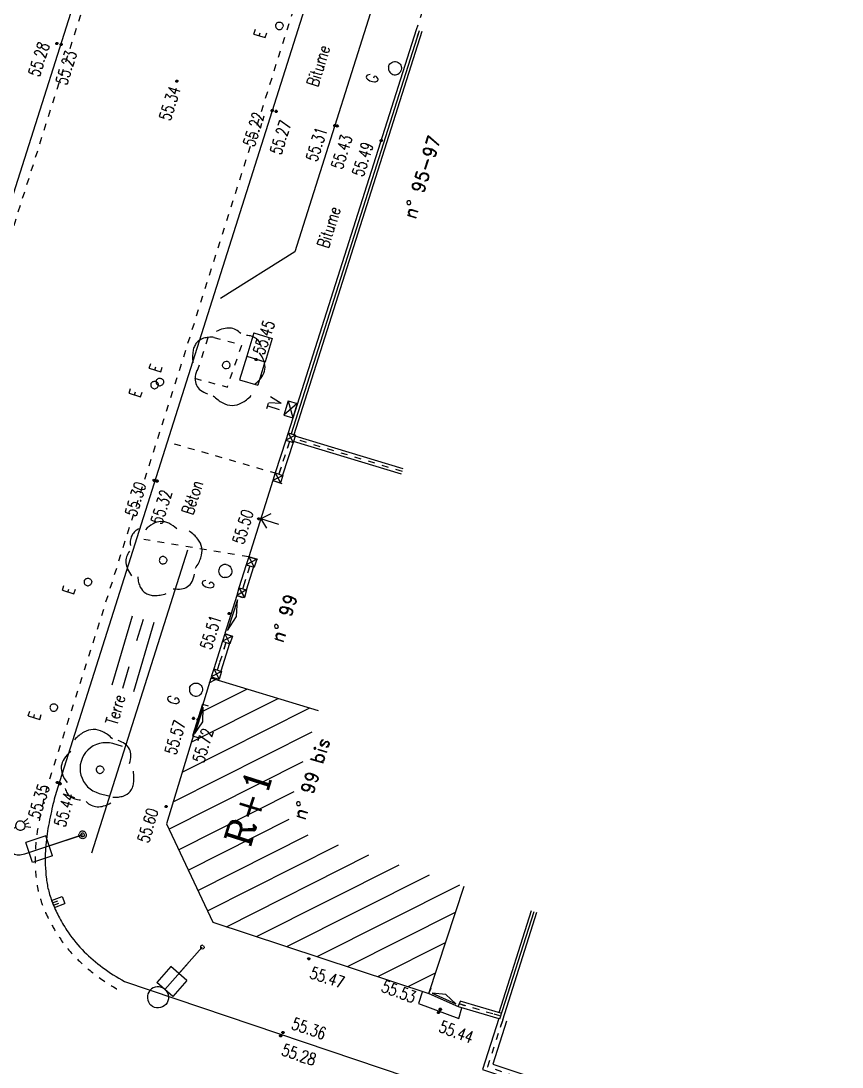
# Model space of a CAD drawing. Extents: x 661843 to 662062, y 6866352 to 6866909.
# Drawn here: x 661920.9 to 661942.74, y 6866546.92 to 6866574.75 of the extents above; entities that cross this region are included whole.
import ezdxf
from ezdxf.enums import TextEntityAlignment as Align

# ---------------------------------------------------------------- set-up
doc = ezdxf.new("R2010")
doc.units = 0
for name, pattern in [('CONTINU', [0]), ('JSI_TCO', [1, 0.5, 0.5]), ('JSI_TCO2', [1, 0.5, 0.5]), ('JSI_TIC', [0.2, 0.08, 0.01, -0.1, 0.01])]:
    doc.linetypes.add(name, pattern=pattern)
doc.layers.get('0').update_dxf_attribs({"linetype": 'CONTINUOUS'})
for name, color, linetype in [('ALTI', 140, 'CONTINUOUS'), ('BATI', 6, 'CONTINUOUS'), ('BORDURE', 7, 'CONTINU'), ('HACHURE', 7, 'CONTINUOUS'), ('LIMITE', 7, 'CONTINUOUS'), ('OBJDIVERS', 104, 'CONTINUOUS'), ('OBJEAU', 4, 'CONTINUOUS'), ('OBJEP', 220, 'CONTINUOUS'), ('OBJGAZ', 30, 'CONTINUOUS'), ('SIGNAL', 6, 'CONTINUOUS'), ('TEXTE', 7, 'CONTINUOUS'), ('VEGETATION', 3, 'CONTINUOUS'), ('VOIRIE', 7, 'CONTINUOUS')]:
    doc.layers.add(name, color=color, linetype=linetype)
doc.styles.add('5-2', font='romand.shx', dxfattribs={"height": 0.35})
doc.styles.add('7-2', font='romanc.shx', dxfattribs={"height": 0.7})
doc.styles.get("Standard").update_dxf_attribs({"font": 'romans.shx'})
doc.linetypes.add('JSI_HAIED', pattern='A,0.48,0.06,-0.1,[138,jsi_form.shx,S=0.05,R=0,X=-0.1,Y=0],0.06', length=0.7)
doc.linetypes.add('JSI_HAIEG', pattern='A,0.48,0.06,-0.1,[137,jsi_form.shx,S=0.05,R=0,X=-0.1,Y=0],0.06', length=0.7)
doc.linetypes.add('JSI_MUD', pattern='A,0.0001,[130,jsi_form.shx,S=0.5,R=0,X=0.875,Y=0],-0.75', length=0.7501)
doc.linetypes.add('JSI_MUG', pattern='A,0.0001,[130,jsi_form.shx,S=0.5,R=0,X=-0.125,Y=0],-0.75', length=0.7501)
doc.linetypes.add('JSI_MUR', pattern='A,1e-06,-0.5,[130,jsi_form.shx,S=0.7,R=315,X=0.05,Y=0],-0.5', length=1.000001)

# ---------------------------------------------------------------- blocks, each defined once
blk = doc.blocks.new('$B_200')
at = {"color": 0, "linetype": 'BYBLOCK', "flags": 128}
for points in [[(0, -0.5, -0.414214), (-0.5, 0, -0.414214), (0, 0.5)], [(0, -0.5, 0.414214), (0.5, 0, 0.414214), (0, 0.5)]]:
    blk.add_lwpolyline(points, format="xyb", dxfattribs=at)
blk = doc.blocks.new('$B_220')
at = {"color": 0, "linetype": 'BYBLOCK', "flags": 128}
for points in [[(0.297, 0.272, 0.039633), (0.273, 0.344, 0.053426), (0.241, 0.401, 0.147584), (0.154, 0.47, 0.071882), (0.099, 0.483, 0.058066), (0.036, 0.48, 0.043501), (-0.035, 0.463, 0.032041), (-0.113, 0.431)], [(-0.195, 0.351, 0.077685), (-0.303, 0.336, 0.115926), (-0.379, 0.292, 0.119307), (-0.426, 0.217, 0.082378), (-0.441, 0.113)], [(0.461, -0.046, 0.087593), (0.487, 0.033, 0.096392), (0.482, 0.113, 0.080457), (0.446, 0.192, 0.056881), (0.379, 0.272)], [(-0.441, 0.033, 0.03619), (-0.474, -0.044, 0.046233), (-0.492, -0.116, 0.121403), (-0.482, -0.245, 0.119181), (-0.41, -0.354, 0.044648), (-0.351, -0.401, 0.034835), (-0.277, -0.443)], [(0.379, -0.364, 0.076898), (0.431, -0.319, 0.090424), (0.461, -0.265, 0.083207), (0.472, -0.2, 0.062964), (0.461, -0.126)], [(-0.113, -0.443, 0.078382), (0.005, -0.498, 0.113914), (0.113, -0.503, 0.115194), (0.21, -0.458, 0.080222), (0.297, -0.364)]]:
    blk.add_lwpolyline(points, format="xyb", dxfattribs=at)
blk = doc.blocks.new('$B_105')
at = {"color": 0, "linetype": 'BYBLOCK', "flags": 128}
for points in [[(-0.1875, 0.625), (-0.1875, 1)], [(-0.1875, 1), (0.1875, 1)], [(0.1875, 0.625), (0.1875, 1)], [(-0.1875, 0.625), (0.1875, 0.625)], [(0, 0.625), (0, 0)]]:
    blk.add_lwpolyline(points, dxfattribs=at)
blk = doc.blocks.new('$B_100')
at = {"color": 0, "linetype": 'BYBLOCK', "flags": 128}
for points in [[(0, 0.625, -0.4142136), (-0.1875, 0.8125, -0.4142136), (0, 1)], [(0, 0.625, 0.4142136), (0.1875, 0.8125, 0.4142136), (0, 1)]]:
    blk.add_lwpolyline(points, format="xyb", dxfattribs=at)
blk.add_lwpolyline([(0, 0.625), (0, 0)], dxfattribs=at)
blk = doc.blocks.new('$B_130')
at = {"color": 0, "linetype": 'BYBLOCK', "flags": 128}
for points in [[(0, 0), (0, 0.812, -0.08), (0.012, 0.895, -0.117647), (0.047, 0.953, -0.117647), (0.105, 0.988, -0.08), (0.188, 1, -0.08), (0.27, 0.988, -0.117647), (0.328, 0.953, -0.117647), (0.363, 0.895, -0.08), (0.375, 0.812)], [(0.375, 0.688, -0.414214), (0.312, 0.75, -0.414214), (0.375, 0.812)], [(0.375, 0.688, 0.414214), (0.438, 0.75, 0.414214), (0.375, 0.812)]]:
    blk.add_lwpolyline(points, format="xyb", dxfattribs=at)
for points in [[(0.344, 0.688), (0.312, 0.625)], [(0.375, 0.688), (0.375, 0.625)], [(0.406, 0.688), (0.438, 0.625)]]:
    blk.add_lwpolyline(points, dxfattribs=at)
blk = doc.blocks.new('$B_021')
at = {"color": 0, "linetype": 'BYBLOCK', "flags": 128}
for points in [[(0, 0), (0, 1)], [(0, 1), (1, 1)], [(1, 0), (1, 1)], [(0, 0), (1, 0)], [(0.344, 0), (0.344, 0.5)], [(0.656, 0), (0.656, 0.5)]]:
    blk.add_lwpolyline(points, dxfattribs=at)
blk = doc.blocks.new('$B_001')
at = {"color": 0, "linetype": 'BYBLOCK', "flags": 128}
for points in [[(0, 0), (0, 1)], [(0, 1), (1, 1)], [(1, 0), (1, 1)], [(0, 0), (1, 0)]]:
    blk.add_lwpolyline(points, dxfattribs=at)
blk = doc.blocks.new('$B_030')
at = {"color": 0, "linetype": 'BYBLOCK', "flags": 128}
for points in [[(0, 0), (0, 1)], [(0, 1), (1, 1)], [(0, 1), (1, 0)], [(0, 0), (1, 1)], [(1, 0), (1, 1)], [(0, 0), (1, 0)]]:
    blk.add_lwpolyline(points, dxfattribs=at)
blk = doc.blocks.new('$B_028')
at = {"color": 0, "linetype": 'BYBLOCK', "flags": 128}
for points in [[(0, 0.5), (0, -0.5), (0.094, -0.062)], [(-0.5, -0.5), (-0.5, 0)], [(0.5, 0), (0.5, -0.5)], [(-0.094, -0.062), (0, -0.5)], [(-0.5, -0.5), (0.5, -0.5)]]:
    blk.add_lwpolyline(points, dxfattribs=at)
blk = doc.blocks.new('$B_027')
at = {"color": 0, "linetype": 'BYBLOCK', "flags": 128}
for points in [[(-0.5, -0.5), (0.5, -0.5), (0.5, -0.188)], [(-0.5, -0.5), (-0.5, -0.188)]]:
    blk.add_lwpolyline(points, dxfattribs=at)
blk.add_lwpolyline([(-0.406, -0.406), (0.406, -0.406), (0, -0.188)], close=True, dxfattribs=at)
blk = doc.blocks.new('$B_210')
at = {"linetype": 'CONTINUOUS'}
blk.add_hatch(color=0, dxfattribs=at).paths.add_polyline_path([(0, -0.5, -1), (0, 0.5, -1)])
at = {"color": 0, "linetype": 'BYBLOCK', "flags": 128}
blk.add_lwpolyline([(0, -0.5, -1), (0, 0.5, -1)], format="xyb", close=True, dxfattribs=at)

msp = doc.modelspace()

# ---------------------------------------------------------------- hatches: boundary and pattern name
at = {"layer": 'HACHURE', "linetype": 'CONTINUOUS', "ltscale": 2}
h = msp.add_hatch(dxfattribs=at)
h.set_pattern_fill('_USER', color=256, scale=0.6, angle=26.7536, style=0, pattern_type=0)
h.set_pattern_definition([(26.75356, (661958.265, 6866695.073), (-0.2700923, 0.5357706), [])])
h.paths.add_polyline_path([(661925.95, 6866557.265), (661928.821, 6866556.395), (661927.981, 6866553.623), (661928.172, 6866553.217), (661932.688, 6866551.729), (661931.749, 6866548.88), (661926.01, 6866550.772), (661924.774, 6866553.387)])

# ---------------------------------------------------------------- linework, layer by layer
at = {"layer": 'BATI', "linetype": 'JSI_TCO2', "ltscale": 2, "elevation": 57.333, "flags": 128}
for points in [[(661925.95, 6866557.265), (661924.774, 6866553.387), (661926.01, 6866550.772), (661931.749, 6866548.88)], [(661928.821, 6866556.395), (661925.95, 6866557.265)], [(661931.752, 6866548.878), (661932.688, 6866551.729)]]:
    msp.add_lwpolyline(points, dxfattribs=at)
at = {"layer": 'BATI', "elevation": 57.333, "flags": 128}
msp.add_lwpolyline([(661931.581, 6866548.935), (661931.474, 6866548.61), (661932.546, 6866548.209), (661932.632, 6866548.499)], dxfattribs=at)
at = {"layer": 'BORDURE', "linetype": 'JSI_TCO', "ltscale": 2, "elevation": 57.333, "flags": 128}
for points in [[(661938.349, 6866606.483), (661932.316, 6866587.307), (661921.873, 6866554.339, 0.019351), (661921.747, 6866553.868, 0.012149), (661921.624, 6866553.266, 0.032227), (661921.556, 6866552.678, 0.041596), (661921.581, 6866551.927, 0.035403), (661921.644, 6866551.595, 0.03128), (661921.757, 6866551.255, 0.028334), (661921.93, 6866550.886, 0.023977), (661922.16, 6866550.507, 0.048846), (661922.588, 6866549.988, 0.036905), (661923.073, 6866549.572, 0.030959), (661923.66, 6866549.193)], [(661892.461, 6866556.747), (661910.98, 6866551.48, 0.014266), (661911.17, 6866551.432, 0.010582), (661911.393, 6866551.388, 0.014424), (661911.938, 6866551.309, 0.031782), (661912.402, 6866551.284, 0.024016), (661912.832, 6866551.309, 0.020972), (661913.289, 6866551.376, 0.051206), (661913.662, 6866551.487, 0.047701), (661914.017, 6866551.677, 0.039279), (661914.336, 6866551.926, 0.033221), (661914.64, 6866552.244, 0.016847), (661914.919, 6866552.598, 0.020983), (661915.144, 6866552.933, 0.026425), (661915.316, 6866553.25, 0.033429), (661915.434, 6866553.547), (661927.916, 6866592.875), (661929.565, 6866598.035)], [(661923.602, 6866555.45), (661923.352, 6866555.523, 1.010605), (661922.989, 6866554.2), (661923.239, 6866554.131)]]:
    msp.add_lwpolyline(points, format="xyb", dxfattribs=at)
at = {"layer": 'BORDURE', "elevation": 57.333, "flags": 128}
msp.add_lwpolyline([(661930.694, 6866576.544), (661928.186, 6866568.607), (661926.214, 6866567.364)], dxfattribs=at)
at = {"layer": 'BORDURE', "linetype": 'JSI_TCO', "ltscale": 2, "elevation": 57.333, "flags": 128}
for points in [[(661925.332, 6866560.671), (661922.78, 6866552.611)], [(661923.66, 6866549.193), (661942.741, 6866542.749)]]:
    msp.add_lwpolyline(points, dxfattribs=at)
at = {"layer": 'LIMITE', "linetype": 'JSI_TCO', "ltscale": 2}
msp.add_line((661931.567, 6866574.465, 112.794), (661928.163, 6866563.742, 112.848), dxfattribs=at)
at = {"layer": 'LIMITE', "linetype": 'JSI_MUG', "ltscale": 0.16}
msp.add_line((661931.491, 6866574.489, 112.794), (661931.443, 6866574.336, 112.795), dxfattribs=at)
at = {"layer": 'LIMITE', "linetype": 'JSI_MUG', "ltscale": 0.2}
for p, q in [((661928.046, 6866563.565, 112.843), (661927.984, 6866563.374, 112.842)), ((661926.993, 6866560.253, 112.835), (661926.933, 6866560.062, 112.84)), ((661926.357, 6866558.217, 112.861), (661926.297, 6866558.026, 112.867))]:
    msp.add_line(p, q, dxfattribs=at)
at = {"layer": 'LIMITE', "linetype": 'JSI_MUD', "ltscale": 0.2}
for p, q in [((661927.825, 6866562.883, 112.839), (661927.763, 6866562.693, 112.837)), ((661926.858, 6866559.827, 112.846), (661926.798, 6866559.636, 112.85)), ((661926.186, 6866557.673, 112.878), (661926.126, 6866557.482, 112.884))]:
    msp.add_line(p, q, dxfattribs=at)
at = {"layer": 'LIMITE', "linetype": 'JSI_TCO', "ltscale": 2, "elevation": 57.333, "flags": 128}
for points in [[(661931.415, 6866574.513), (661928.011, 6866563.79)], [(661927.951, 6866563.595), (661927.668, 6866562.724)], [(661928.141, 6866563.534), (661927.858, 6866562.662)], [(661926.898, 6866560.283), (661926.702, 6866559.666)], [(661927.089, 6866560.223), (661926.893, 6866559.606)], [(661926.262, 6866558.247), (661926.031, 6866557.512)], [(661926.453, 6866558.187), (661926.222, 6866557.452)], [(661932.528, 6866548.53), (661933.61, 6866548.211)], [(661932.573, 6866548.683), (661933.655, 6866548.364)], [(661933.61, 6866548.211), (661933.178, 6866546.855), (661941.682, 6866544.015)], [(661933.82, 6866548.144), (661933.454, 6866546.995), (661941.752, 6866544.224)]]:
    msp.add_lwpolyline(points, dxfattribs=at)
at = {"layer": 'LIMITE', "linetype": 'JSI_MUR', "ltscale": 0.16, "elevation": 57.333, "flags": 128}
msp.add_lwpolyline([(661931.491, 6866574.489), (661928.087, 6866563.766)], dxfattribs=at)
at = {"layer": 'LIMITE', "linetype": 'JSI_TIC', "ltscale": 2, "elevation": 57.333, "flags": 128}
for points in [[(661928.046, 6866563.565), (661927.763, 6866562.693)], [(661931.047, 6866562.762), (661928.176, 6866563.633)], [(661926.993, 6866560.253), (661926.798, 6866559.636)], [(661926.357, 6866558.217), (661926.126, 6866557.482)], [(661932.55, 6866548.607), (661933.633, 6866548.288)], [(661933.715, 6866548.177), (661933.316, 6866546.925), (661941.717, 6866544.119)]]:
    msp.add_lwpolyline(points, dxfattribs=at)
at = {"layer": 'LIMITE', "ltscale": 2, "elevation": 57.333, "flags": 128}
for points in [[(661931.025, 6866562.69), (661928.154, 6866563.561)], [(661931.068, 6866562.834), (661928.198, 6866563.704)]]:
    msp.add_lwpolyline(points, dxfattribs=at)
at = {"layer": 'LIMITE', "elevation": 57.333, "flags": 128}
for points in [[(661933.62, 6866548.375), (661934.478, 6866551.083)], [(661933.715, 6866548.177), (661934.621, 6866551.037)]]:
    msp.add_lwpolyline(points, dxfattribs=at)
at = {"layer": 'LIMITE', "linetype": 'JSI_MUR', "ltscale": 0.15, "elevation": 57.333, "flags": 128}
msp.add_lwpolyline([(661933.643, 6866548.2), (661934.55, 6866551.06)], dxfattribs=at)
at = {"layer": 'LIMITE', "linetype": 'JSI_MUG', "ltscale": 0.16, "elevation": 57.333, "flags": 128}
msp.add_lwpolyline([(661932.55, 6866548.607), (661932.704, 6866548.561)], dxfattribs=at)
at = {"layer": 'LIMITE', "linetype": 'JSI_MUD', "ltscale": 0.16, "elevation": 57.333, "flags": 128}
msp.add_lwpolyline([(661933.479, 6866548.333), (661933.633, 6866548.288)], dxfattribs=at)
at = {"layer": 'LIMITE', "linetype": 'JSI_MUG', "ltscale": 0.22, "elevation": 57.333, "flags": 128}
msp.add_lwpolyline([(661933.715, 6866548.177), (661933.648, 6866547.968)], dxfattribs=at)
at = {"layer": 'VEGETATION', "linetype": 'JSI_MUD', "ltscale": 0.6}
msp.add_line((661923.99, 6866558.263, 112.725), (661924.161, 6866558.838, 112.711), dxfattribs=at)
at = {"layer": 'VEGETATION', "linetype": 'JSI_MUG', "ltscale": 0.6}
msp.add_line((661923.615, 6866556.999, 112.758), (661923.786, 6866557.574, 112.743), dxfattribs=at)
at = {"layer": 'VEGETATION', "linetype": 'JSI_HAIEG', "ltscale": 2, "elevation": 57.333, "flags": 128}
msp.add_lwpolyline([(661923.327, 6866557.085), (661923.873, 6866558.924)], dxfattribs=at)
at = {"layer": 'VEGETATION', "linetype": 'JSI_HAIED', "ltscale": 2, "elevation": 57.333, "flags": 128}
msp.add_lwpolyline([(661923.903, 6866556.914), (661924.448, 6866558.753)], dxfattribs=at)
at = {"layer": 'VOIRIE', "linetype": 'JSI_TIC', "ltscale": 2, "elevation": 57.333, "flags": 128}
for points in [[(661938.092, 6866606.564), (661932.059, 6866587.388), (661921.616, 6866554.42, 0.019212), (661921.485, 6866553.933, 0.012236), (661921.358, 6866553.314, 0.032205), (661921.287, 6866552.691, 0.041648), (661921.313, 6866551.896, 0.035258), (661921.382, 6866551.529, 0.031509), (661921.506, 6866551.155, 0.028146), (661921.692, 6866550.76, 0.024072), (661921.936, 6866550.356, 0.048825), (661922.397, 6866549.797, 0.036763), (661922.91, 6866549.357, 0.031135), (661923.527, 6866548.958)], [(661892.387, 6866556.487), (661910.906, 6866551.22, 0.014084), (661911.106, 6866551.17, 0.010599), (661911.34, 6866551.123, 0.014672), (661911.906, 6866551.041, 0.031621), (661912.404, 6866551.014, 0.023956), (661912.859, 6866551.04, 0.021072), (661913.339, 6866551.111, 0.051085), (661913.763, 6866551.237, 0.047988), (661914.165, 6866551.451, 0.039097), (661914.515, 6866551.724, 0.033542), (661914.847, 6866552.07, 0.016951), (661915.138, 6866552.44, 0.020903), (661915.375, 6866552.793, 0.026793), (661915.562, 6866553.138, 0.033196), (661915.691, 6866553.465), (661928.173, 6866592.793), (661929.822, 6866597.953)]]:
    msp.add_lwpolyline(points, format="xyb", dxfattribs=at)
for points in [[(661932.163, 6866576.807), (661931.415, 6866574.513)], [(661924.978, 6866563.503), (661927.668, 6866562.724)], [(661926.963, 6866560.494), (661924.177, 6866560.95)]]:
    msp.add_lwpolyline(points, dxfattribs=at)
msp.add_lwpolyline([(661925.523, 6866565.242), (661926.397, 6866565.011), (661926.775, 6866566.124), (661925.892, 6866566.362)], close=True, dxfattribs=at)

# ---------------------------------------------------------------- block references
at = {"layer": 'ALTI', "linetype": 'CONTINUOUS'}
for p, xscale, yscale, rotation in [((661921.859, 6866574.15, 57.333), 0.0599999996541151, 0.0599999996541151, 72.39176393071355), ((661921.976, 6866574.123, 57.333), 0.0599999996541151, 0.0599999996541151, 72.39176393071355), ((661925.049, 6866573.149, 57.333), 0.0600000003733978, 0.0600000003733978, 252.4238735163923), ((661927.587, 6866572.363, 57.333), 0.0599999999703518, 0.0599999999703518, 252.4240190431885), ((661927.69, 6866572.344, 57.333), 0.0599999999703518, 0.0599999999703518, 252.4240190431885), ((661929.255, 6866571.967, 57.333), 0.060000000031559, 0.060000000031559, 252.4681614305627), ((661929.318, 6866571.955, 57.333), 0.060000000031559, 0.060000000031559, 252.4681614305627), ((661930.486, 6866571.566, 57.333), 0.0599999997021728, 0.0599999997021728, 252.2972116872321), ((661927.163, 6866565.741, 57.333), 0.0600000002387057, 0.0600000002387057, 71.22745200971117), ((661924.444, 6866562.526, 57.333), 0.0599999999703518, 0.0599999999703518, 252.4240190431885), ((661924.521, 6866562.51, 57.333), 0.0599999999703518, 0.0599999999703518, 252.4240190431885), ((661927.229, 6866561.504, 57.333), 0.0599999999649001, 0.0599999999649001, 170.7007298684206), ((661926.444, 6866558.985, 57.333), 0.0600000001931048, 0.0600000001931048, 252.416236010894), ((661925.492, 6866556.196, 57.333), 0.059999999698797, 0.059999999698797, 253.1290250040158), ((661925.619, 6866556.163, 57.333), 0.059999999698797, 0.059999999698797, 253.1290250040158), ((661921.874, 6866554.489, 57.333), 0.0599999999703518, 0.0599999999703518, 252.4240190431885), ((661921.945, 6866554.458, 57.333), 0.0599999999703518, 0.0599999999703518, 252.4240190431885), ((661924.766, 6866553.85, 57.333), 0.059999999698797, 0.059999999698797, 253.1290250040158), ((661928.557, 6866549.799, 57.333), 0.0599999999402605, 0.0599999999402605, 341.7535590304527), ((661932.009, 6866548.37, 57.333), 0.0600000001965997, 0.0600000001965997, 339.4939733820341), ((661932.058, 6866548.456, 57.333), 0.0600000001965997, 0.0600000001965997, 339.4939733820341), ((661927.872, 6866547.84, 57.333), 0.0600000001339229, 0.0600000001339229, 341.3382551284616), ((661927.81, 6866547.751, 57.333), 0.0600000001339229, 0.0600000001339229, 341.3382551284616)]:
    msp.add_blockref('$B_210', p, dxfattribs=dict(at, xscale=xscale, yscale=yscale, rotation=rotation))
at = {"layer": 'LIMITE', "linetype": 'CONTINUOUS'}
for name, p, xscale, yscale, rotation in [('$B_030', (661928.011, 6866563.79, 57.333), 0.2040644260705578, 0.2041000002852576, 252.8193421005342), ('$B_030', (661927.668, 6866562.724, 57.333), 0.2099776180320242, 0.2099999998265869, 252.5165434060732), ('$B_028', (661927.522, 6866561.433, 57.333), 2.128755514180094, 0.5000000000742785, 252.4510633623792), ('$B_030', (661926.963, 6866560.494, 57.333), 0.220424703452053, 0.2204000003747772, 252.884452977882), ('$B_030', (661926.702, 6866559.666, 57.333), 0.2110595175997498, 0.2111000004040075, 255.0876750124081), ('$B_027', (661926.726, 6866558.88, 57.333), 1.062672037495779, 0.5000000000742785, 252.3833342518703), ('$B_030', (661926.326, 6866558.449, 57.333), 0.2123373969724177, 0.2122999996786067, 252.3725909508173), ('$B_030', (661926.031, 6866557.512, 57.333), 0.2206599649092024, 0.220700000193427, 252.4143267303633), ('$B_027', (661925.835, 6866556.079, 57.333), 0.8860586099317234, 0.5000000000742785, 252.421465338424), ('$B_027', (661932.242, 6866548.932, 57.333), 0.8497132926071054, 0.5000000000742785, 335.8440271525086)]:
    msp.add_blockref(name, p, dxfattribs=dict(at, xscale=xscale, yscale=yscale, rotation=rotation))
at = {"layer": 'OBJDIVERS', "linetype": 'CONTINUOUS'}
for name, p, xscale, yscale, rotation in [('$B_001', (661927.101, 6866566.454, 57.333), 0.6526259954402239, 0.5080999998391592, 252.9416512649969), ('$B_001', (661926.909, 6866565.83, 57.333), 0.6525016243981194, 0.5080999998391592, 252.9475619500333), ('$B_030', (661928.014, 6866564.645, 57.333), 0.4000237114196515, 0.2499999995714944, 252.3025057266915)]:
    msp.add_blockref(name, p, dxfattribs=dict(at, xscale=xscale, yscale=yscale, rotation=rotation))
at = {"layer": 'OBJEAU', "linetype": 'CONTINUOUS'}
for name, p, xscale, yscale, rotation in [('$B_200', (661927.776, 6866574.621, 57.333), 0.199999999846944, 0.199999999846944, 252.4238733079278), ('$B_200', (661924.458, 6866565.066, 57.333), 0.199999999846944, 0.199999999846944, 252.4238733079278), ('$B_200', (661924.599, 6866565.146, 57.333), 0.199999999846944, 0.199999999846944, 252.4238733079278), ('$B_200', (661922.686, 6866559.824, 57.333), 0.199999999846944, 0.199999999846944, 252.4238733079278), ('$B_200', (661921.777, 6866556.483, 57.333), 0.199999999846944, 0.199999999846944, 252.4238733079278), ('$B_021', (661921.72, 6866551.348, 57.333), 0.200002499684907, 0.3000000004174739, 291.8523531937147)]:
    msp.add_blockref(name, p, dxfattribs=dict(at, xscale=xscale, yscale=yscale, rotation=rotation))
at = {"layer": 'OBJEP', "linetype": 'CONTINUOUS'}
for name, xscale, yscale, rotation in [('$B_130', 2.00000000039763, 2.00000000039763, 108.2121881624809), ('$B_200', 0.2000000002230655, 0.2000000002230655, 72.43726173518533)]:
    msp.add_blockref(name, (661922.546, 6866553.095, 57.333), dxfattribs=dict(at, xscale=xscale, yscale=yscale, rotation=rotation))
at = {"layer": 'OBJGAZ', "linetype": 'CONTINUOUS'}
for p, xscale, yscale, rotation in [((661930.85, 6866573.493, 57.333), 0.3499999997948484, 0.3499999997948484, 252.2972118206385), ((661926.337, 6866560.115, 57.333), 0.3500000001094504, 0.3500000001094504, 170.7007295936112), ((661925.558, 6866556.962, 57.333), 0.3500000004091396, 0.3500000004091396, 253.1290251480667)]:
    msp.add_blockref('$B_200', p, dxfattribs=dict(at, xscale=xscale, yscale=yscale, rotation=rotation))
at = {"layer": 'SIGNAL', "linetype": 'CONTINUOUS'}
for name, p, xscale, yscale, rotation in [('$B_105', (661922.546, 6866553.095, 57.333), 1.50000000028003, 1.50000000028003, 108.212188160369), ('$B_200', (661922.546, 6866553.095, 57.333), 0.0999999996500131, 0.0999999996500131, 72.43726168647312), ('$B_105', (661925.726, 6866550.108, 57.333), 1.500000000028665, 1.500000000028665, 138.5174811245215), ('$B_200', (661925.726, 6866550.108, 57.333), 0.1000000002075444, 0.1000000002075444, 138.5174809912691), ('$B_100', (661925.354, 6866549.687, 57.333), 1.500000000028665, 1.500000000028665, 138.5174811245215)]:
    msp.add_blockref(name, p, dxfattribs=dict(at, xscale=xscale, yscale=yscale, rotation=rotation))
at = {"layer": 'VEGETATION', "linetype": 'CONTINUOUS'}
for name, p, xscale, yscale, rotation in [('$B_220', (661926.367, 6866565.593, 57.333), 2.000000000234973, 2.000000000234973, 71.22745202493063), ('$B_200', (661926.367, 6866565.593, 57.333), 0.2000000001079289, 0.2000000001079289, 71.22745203667435), ('$B_220', (661924.684, 6866560.401, 57.333), 1.999999999928248, 1.999999999928248, 170.7007296212388), ('$B_200', (661924.684, 6866560.401, 57.333), 0.2000000001219534, 0.2000000001219534, 170.7007295191531), ('$B_220', (661923.006, 6866554.832, 57.333), 2.000000000384576, 2.000000000384576, 252.4372617254429), ('$B_200', (661923.006, 6866554.832, 57.333), 0.2000000002230655, 0.2000000002230655, 252.4372617351853)]:
    msp.add_blockref(name, p, dxfattribs=dict(at, xscale=xscale, yscale=yscale, rotation=rotation))

# ---------------------------------------------------------------- texts
at = {"layer": 'ALTI', "linetype": 'CONTINUOUS', "width": 0.75}
for s, rotation, p in [('55.28', 72.3918, (661921.393, 6866573.238, 57.333)), ('55.53', 339.494, (661930.463, 6866548.937, 57.333)), ('55.36', 341.3383, (661928.074, 6866547.94, 57.333))]:
    msp.add_text(s, height=0.32, rotation=rotation, dxfattribs=at).set_placement(p)
for s, rotation, p in [('55.23', 72.3918, (661921.815, 6866573.115, 57.333)), ('55.47', 341.7536, (661928.659, 6866549.597, 57.333)), ('55.44', 339.494, (661932.103, 6866548.165, 57.333)), ('55.28', 341.3383, (661927.911, 6866547.548, 57.333))]:
    msp.add_text(s, height=0.32, rotation=rotation, dxfattribs=at).set_placement(p, align=Align.TOP_LEFT)
msp.add_text('55.34', height=0.32, rotation=72.4239, dxfattribs=at).set_placement((661925.001, 6866572.997, 57.333), align=Align.MIDDLE_RIGHT)
for s, rotation, p in [('55.22', 72.424, (661927.386, 6866572.259, 57.333)), ('55.31', 72.4682, (661929.054, 6866571.862, 57.333)), ('55.49', 72.2972, (661930.285, 6866571.462, 57.333)), ('55.30', 72.424, (661924.243, 6866562.422, 57.333)), ('55.50', 72.7449, (661927.097, 6866561.687, 57.333)), ('55.51', 72.4162, (661926.243, 6866558.88, 57.333)), ('55.57', 73.129, (661925.292, 6866556.089, 57.333)), ('55.35', 72.424, (661921.673, 6866554.385, 57.333)), ('55.60', 73.129, (661924.567, 6866553.743, 57.333))]:
    msp.add_text(s, height=0.32, rotation=rotation, dxfattribs=at).set_placement(p, align=Align.RIGHT)
for s, rotation, p in [('55.27', 72.424, (661927.795, 6866572.143, 57.333)), ('55.43', 72.4682, (661929.422, 6866571.755, 57.333)), ('55.32', 72.424, (661924.626, 6866562.309, 57.333)), ('55.72', 73.129, (661925.726, 6866555.963, 57.333)), ('55.44', 72.424, (661922.05, 6866554.257, 57.333))]:
    msp.add_text(s, height=0.32, rotation=rotation, dxfattribs=at).set_placement(p, align=Align.TOP_RIGHT)
msp.add_text('55.45', height=0.32, rotation=71.2275, dxfattribs=at).set_placement((661927.215, 6866565.892, 57.333), align=Align.MIDDLE_LEFT)
at = {"layer": 'BATI', "style": '7-2'}
msp.add_text('R+1', height=0.7, rotation=72.4839, dxfattribs=at).set_placement((661926.983, 6866552.752, 57.333))
at = {"layer": 'OBJDIVERS', "linetype": 'CONTINUOUS', "width": 0.75}
msp.add_text('TV', height=0.32, rotation=72.2972, dxfattribs=at).set_placement((661927.8, 6866564.503, 57.333), align=Align.CENTER)
at = {"layer": 'OBJEAU', "linetype": 'CONTINUOUS', "width": 0.75}
for p in [(661927.45, 6866574.452, 57.333), (661924.67, 6866565.562, 57.333), (661924.132, 6866564.897, 57.333), (661922.359, 6866559.654, 57.333), (661921.451, 6866556.314, 57.333)]:
    msp.add_text('E', height=0.32, rotation=72.4239, dxfattribs=at).set_placement(p, align=Align.RIGHT)
at = {"layer": 'OBJGAZ', "linetype": 'CONTINUOUS', "width": 0.75}
for rotation, p in [(72.2972, (661930.429, 6866573.276, 57.333)), (72.7449, (661926.064, 6866559.817, 57.333)), (73.129, (661925.141, 6866556.739, 57.333))]:
    msp.add_text('G', height=0.32, rotation=rotation, dxfattribs=at).set_placement(p, align=Align.RIGHT)
at = {"layer": 'TEXTE', "linetype": 'CONTINUOUS', "width": 0.75}
for s, rotation, p in [('Bitume', 72.4682, (661928.814, 6866573.557, 57.333)), ('Bitume', 72.2972, (661929.094, 6866569.265, 57.333)), ('Béton', 72.424, (661925.462, 6866562.074, 57.333)), ('Terre', 73.4669, (661923.421, 6866556.428, 57.333))]:
    msp.add_text(s, height=0.32, rotation=rotation, dxfattribs=at).set_placement(p, align=Align.MIDDLE_CENTER)
at = {"layer": 'TEXTE', "style": '5-2'}
for s, p in [('n° 95-97', (661931.389, 6866569.453, 57.333)), ('n° 99', (661927.867, 6866558.181, 57.333)), ('n° 99 bis', (661928.452, 6866553.464, 57.333))]:
    msp.add_text(s, height=0.35, rotation=72.4698, dxfattribs=at).set_placement(p)

doc.saveas('drawing.dxf')
